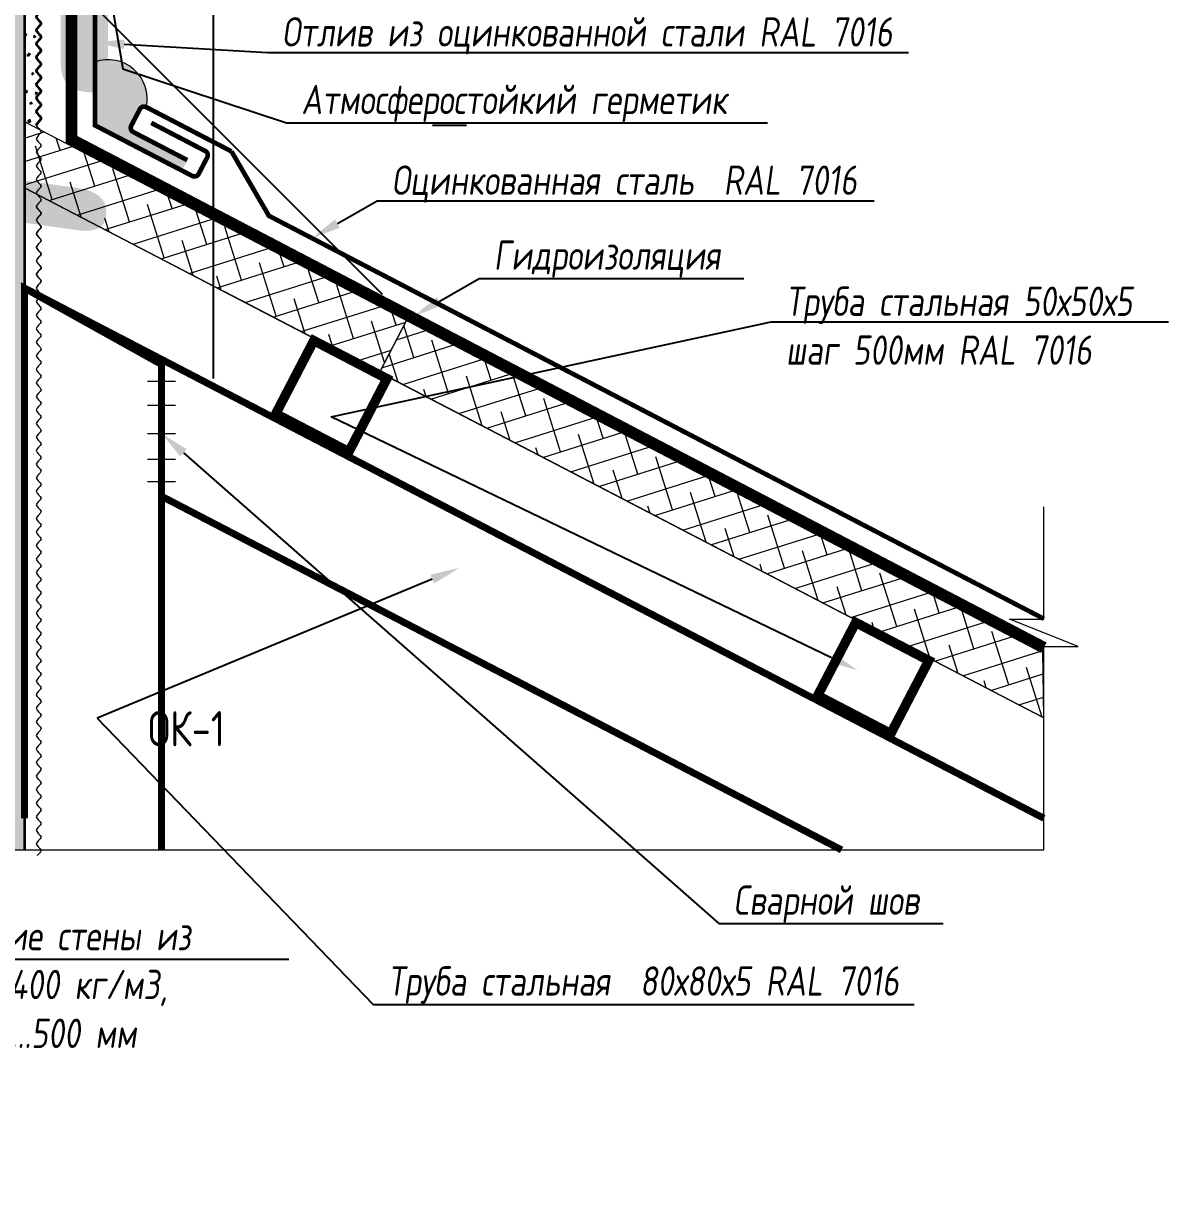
# Model space of a CAD drawing. Header units: millimetres. Extents: x 215300 to 349394, y -116838 to -1602.
# Drawn here: x 346821 to 347500, y -4457 to -3760 of the extents above; entities that cross this region are included whole.
import ezdxf
from ezdxf import colors
from ezdxf.entities.mleader import LeaderData, LeaderLine
from ezdxf.math import Vec2, Vec3

# ---------------------------------------------------------------- set-up
doc = ezdxf.new("R2010")
doc.units = ezdxf.units.MM
doc.linetypes.add('ACAD_ISO02W100', pattern=[15, 12, -3])
doc.linetypes.add('ACAD_ISO03W100', pattern=[30, 12, -18])
doc.layers.get('Defpoints').update_dxf_attribs({"color": 3, "lineweight": 35})
for name, color, linetype, lineweight in [('+АР_Размеры', 252, 'Continuous', 9), ('_Штриховки_точка', 5, 'Continuous', 30), ('АР_Гидроизол', 162, 'Continuous', 9), ('АР_Доска', 41, 'Continuous', 9), ('АР_Марка Окна', 230, 'Continuous', 15), ('АР_Оси_Разм', 7, 'Continuous', 15), ('АР_Тонкие', 250, 'Continuous', 5), ('Рисунок', 6, 'Continuous', 35)]:
    doc.layers.add(name, color=color, linetype=linetype, lineweight=lineweight)
doc.layers.add('АР_Метал', color=140, linetype='Continuous')
doc.layers.add('АР_Фасад', color=251, linetype='Continuous')
doc.styles.add('ISOCPEUR_1', font='isocpeur.ttf', dxfattribs={"width": 0.9, "height": 250})
doc.styles.add('Архитект', font='isocpeur.ttf', dxfattribs={"width": 0.8, "oblique": 8})
doc.dimstyles.new('KK 100', dxfattribs={"dimscale": 100, "dimtxt": 3, "dimasz": 2, "dimexe": 1.5, "dimexo": 2, "dimtad": 1, "dimdec": 0, "dimrnd": 5, "dimtxsty": 'Архитект', "dimblk": 'OBLIQUE', "dimcen": 2.5, "dimdle": 1.5, "dimadec": 0, "dimazin": 0, "dimtfac": 1, "dimtdec": 0, "dimtmove": 0, "dimatfit": 3, "dimarcsym": 0})

# ---------------------------------------------------------------- blocks, each defined once
blk = doc.blocks.new('_Oblique')
at = {"color": 0, "linetype": 'ByBlock', "lineweight": -2}
blk.add_line((-0.5, -0.5), (0.5, 0.5), dxfattribs=at)
blk = doc.blocks.new('*D36')
at = {"layer": 'Defpoints', "color": 0, "transparency": 16777216}
for p in [(346863.6297426825, -3611.827363559632), (346933.9385793134, -3611.827363559632), (346863.6297426825, -3820.147425664109)]:
    blk.add_point(p, dxfattribs=at)
at = {"layer": 'АР_Оси_Разм', "color": 0, "lineweight": -2, "transparency": 16777216}
for p, q in [((346933.9385793134, -3970.147425664109), (346933.9385793134, -3461.827363559632)), ((347063.6297426825, -3611.827363559632), (347083.9385793134, -3611.827363559632)), ((347063.6297426825, -3820.147425664109), (347083.9385793134, -3820.147425664109))]:
    blk.add_line(p, q, dxfattribs=at)
at = {"layer": 'АР_Оси_Разм', "color": 0, "lineweight": -2, "transparency": 16777216, "xscale": 200, "yscale": 200, "zscale": 200}
for p, rotation in [((346933.9385793134, -3611.827363559632), 90), ((346933.9385793134, -3820.147425664109), 270)]:
    blk.add_blockref('_Oblique', p, dxfattribs=dict(at, rotation=rotation))
at = {"layer": 'АР_Оси_Разм', "color": 0, "transparency": 16777216, "insert": (346721.4385793133, -3715.987394611968), "char_height": 300, "attachment_point": 5, "rotation": 90, "style": 'Архитект'}
blk.add_mtext('150', dxfattribs=at)

msp = doc.modelspace()

# ---------------------------------------------------------------- hatches: boundary and pattern name
at = {"layer": '_Штриховки_точка'}
h = msp.add_hatch(dxfattribs=at)
h.set_pattern_fill('DOTS', color=0, scale=2.409561920287191, angle=44.99999999999999, style=0)
h.set_pattern_definition([(44.99999999999997, (339653.1841317767, -5585.537168665398), (-1.352405198984635, 4.057215596953903), [0, -3.825179548455913])])
edge = h.paths.add_edge_path()
edge.add_arc((343929.2905260182, -3560.743085234998), 2884.387532831692, 357.9706557240805, 362.0293442760986)
edge.add_line((346811.8690345265, -3458.603073923422), (346801.829193166, -3458.603073923422))
edge.add_arc((352438.6679084739, -3558.118873778076), 5637.717099762447, 178.9885743876315, 181.0114256123709)
edge.add_line((346801.8291931661, -3657.634673632733), (346801.8291931661, -3676.656994706394))
edge.add_line((346801.8291931661, -3676.656994706393), (346798.9837829303, -3676.656994706393))
edge.add_arc((346537.8499829698, -3710.871776848508), 263.3657396445317, 5.791551844299818, 7.464597599868625, ccw=False)
edge.add_line((346799.8713981592, -3684.295644674747), (346800.5172365887, -3684.295644674747))
edge.add_arc((346537.8499829698, -3710.871776856784), 264.0082894912534, 0.850402867039918, 5.77740819779109, ccw=False)
edge.add_line((346801.8291931661, -3706.953422572264), (346801.8291931661, -3722.626839702068))
edge.add_arc((346537.8499829698, -3718.708485409269), 264.0082894916052, 354.22259180221687, 359.14959713292905, ccw=False)
edge.add_line((346800.5172365886, -3745.284617591306), (346799.8713981591, -3745.284617591306))
edge.add_arc((346537.8499829698, -3718.708485417548), 263.3657396445658, 352.53540240013234, 354.2084481557012, ccw=False)
edge.add_line((346798.9837829304, -3752.92326755966), (346801.8291931662, -3752.92326755966))
edge.add_line((346801.8291931661, -3752.92326755966), (346801.8291931661, -3759.669361819268))
edge.add_arc((346771.6233528192, -3759.766980069539), 30.20599807071499, -0.18516597503531784, 0.18516597503730736, ccw=False)
edge.add_line((346801.8291931661, -3759.864598311531), (346801.8291931661, -4249.638027553229))
edge.add_line((346801.8291931661, -4249.638027553228), (346811.8690345265, -4249.638027553228))
edge.add_line((346811.8690345265, -4249.638027553228), (346811.8690345265, -3662.883096530019))
edge = h.paths.add_edge_path()
edge.add_arc((344156.0980810131, -3564.400727332116), 2667.909357037838, 357.7273032575538, 362.2726967424505)
edge.add_line((346821.9088758206, -3458.603073923422), (346811.8690344602, -3458.603073923422))
edge.add_arc((352069.4447458758, -3560.743085218443), 5258.567765362626, 178.8870430371143, 181.1129569630626)
edge.add_line((346811.8690345265, -3662.883096538299), (346811.8690345265, -4249.638027561507))
edge.add_line((346811.8690345265, -4249.638027553228), (346821.9088758869, -4249.638027553228))
edge.add_line((346821.9088758206, -4249.638027553228), (346821.9088758206, -3670.198380740809))
h = msp.add_hatch(dxfattribs=at)
h.set_pattern_fill('AR-CONC', color=0, scale=0.06023904800717972, angle=2.571095121417787e-44, style=0)
h.set_pattern_definition([(49.99999999999999, (339653.1841317767, -5585.537168665398), (10.97463102182243, -0.9601553389685263), [1.147553864536773, -12.6230925099045]), (355, (339653.1841317767, -5585.537168665398), (-2.122994285856884, 11.50907028267022), [0.9180430916294197, -10.09847400792362]), (100.451, (339654.098681026, -5585.617181181166), (8.851676412150805, 10.54886256446486), [0.9752701872362389, -10.72797205959863]), (46.18419999999999, (339653.1841317767, -5582.477025026552), (16.32954335804125, -2.532589810673142), [1.721330796805154, -18.9346387648567]), (96.63559999999995, (339654.5449258185, -5582.688072539345), (14.30100507711941, 14.90467993946379), [1.462905280854344, -16.09195808939779]), (351.1840000000001, (339653.1841317767, -5582.477025026552), (14.30102744675114, 14.90465355298663), [1.377064637444129, -15.14771101188541]), (20.99999999999998, (339654.7142036169, -5583.242060938333), (9.133136025006438, -6.160377479410378), [1.147553864536773, -12.62309250990451]), (326.0000000000001, (339654.7142036169, -5583.242060938333), (3.722895352574994, 11.09530773358717), [0.9180430916294181, -10.0984740079236]), (71.4514, (339655.4752938612, -5583.755424132913), (12.85600623302535, 4.934954958842935), [0.9752701872362391, -10.72797205959863]), (37.49999999999997, (339653.1841317767, -5585.537168665398), (0.1860545194875318, 5.093515045928814), [0, -9.976068262373012, 0, -10.25148118986184, 0, -10.13672580340817]), (7.499999999999996, (339653.1841317767, -5585.537168665398), (4.025152857781855, 6.034782455855557), [0, -5.844874350040626, 0, -9.746557489465655, 0, -3.863431343940468]), (327.5, (339649.7720716454, -5585.537168665398), (8.167848371579234, -0.3450940843954985), [0, -3.825179548455912, 0, -11.93456019118245, 0, -15.83624333060748]), (317.5, (339648.2419998052, -5585.537168665398), (8.923160868776575, 1.531667614011071), [0, -4.972733412992684, 0, -7.925772024400644, 0, -11.24602787246038])])
edge = h.paths.add_edge_path()
edge.add_spline(control_points=[(346829.2968967902, -3804.918169540393), (346829.0590257006, -3804.603318302007), (346828.2423258783, -3802.94982155773), (346834.5258245978, -3799.95767929101), (346826.0923579372, -3795.941742756785), (346834.5258245978, -3791.925806222563), (346826.0923579372, -3787.909869696618), (346834.5258245978, -3783.893933162394), (346826.0923579372, -3779.87799662817), (346834.5258245978, -3775.862060093948), (346826.0923579372, -3771.846123559723), (346834.5258245978, -3767.830187025501), (346826.0923579372, -3763.814250491278), (346834.5258245978, -3759.798313957054), (346826.0923579372, -3755.78237742283), (346834.5258245978, -3751.766440888607), (346826.0923579372, -3747.750504354384), (346834.5258245978, -3743.73456782016), (346826.0923579372, -3739.718631285938), (346834.5258245978, -3735.702694751713), (346826.0923579372, -3731.686758217492), (346834.5258245978, -3727.670821683269), (346826.0923579372, -3723.654885149045), (346834.5258245978, -3719.638948614821), (346826.0923579372, -3715.623012080599), (346834.5258245978, -3711.607075546375), (346826.0923579372, -3707.59113902043), (346834.5258245978, -3703.575202486206), (346826.0923579372, -3699.559265951983), (346834.5258245978, -3695.543329417758), (346826.0923579372, -3691.527392883536), (346834.5258245978, -3687.511456349313), (346826.4672258801, -3683.674028360891), (346831.0149218246, -3681.175245886636), (346831.5780350058, -3680.015108926548)], knot_values=[67.29883046128072, 67.29883046128072, 67.29883046128072, 67.29883046128072, 67.58593030290993, 68.80658586448332, 70.02724142605672, 71.24789698763011, 72.46855254920351, 73.6892081107769, 74.9098636723503, 76.13051923392369, 77.35117479549709, 78.57183035707048, 79.79248591864388, 81.01314148021727, 82.23379704179067, 83.45445260336406, 84.67510816493746, 85.89576372651085, 87.11641928808424, 88.33707484965764, 89.55773041123103, 90.77838597280443, 91.99904153437782, 93.21969709595122, 94.44035265752461, 95.66100821909801, 96.8816637806714, 98.1023193422448, 99.32297490381819, 100.5436304653916, 101.764286026965, 102.9849415885384, 104.2055971501118, 105.2634781369412, 105.2634781369412, 105.2634781369412, 105.2634781369412], degree=3, periodic=0)
edge.add_arc((346769.7319708385, -3731.26120972839), 80.31873067623967, 39.64539389236523, 49.48680669696833)
edge.add_line((346821.9088758206, -3670.198380749087), (346821.9088758206, -3804.918169540393))
edge.add_line((346821.9088758206, -3804.918169540393), (346829.2968967903, -3804.918169540393))
h = msp.add_hatch(dxfattribs=at)
h.set_pattern_fill('AR-CONC', color=0, scale=0.06023904800717972, angle=2.571095121417787e-44, style=0)
h.set_pattern_definition([(49.99999999999999, (339653.1841317767, -5585.537168665398), (10.97463102182243, -0.9601553389685255), [1.147553864536773, -12.6230925099045]), (355, (339653.1841317767, -5585.537168665398), (-2.122994285856885, 11.50907028267022), [0.9180430916294197, -10.09847400792362]), (100.451, (339654.098681026, -5585.617181181166), (8.851676412150807, 10.54886256446486), [0.9752701872362391, -10.72797205959863]), (46.18419999999999, (339653.1841317767, -5582.477025026552), (16.32954335804125, -2.532589810673142), [1.721330796805154, -18.9346387648567]), (96.63559999999995, (339654.5449258185, -5582.688072539345), (14.30100507711941, 14.90467993946379), [1.462905280854344, -16.09195808939779]), (351.1840000000001, (339653.1841317767, -5582.477025026552), (14.30102744675114, 14.90465355298663), [1.377064637444129, -15.14771101188541]), (20.99999999999998, (339654.7142036169, -5583.242060938333), (9.133136025006438, -6.160377479410378), [1.147553864536774, -12.62309250990451]), (326.0000000000001, (339654.7142036169, -5583.242060938333), (3.722895352574994, 11.09530773358717), [0.9180430916294181, -10.0984740079236]), (71.4514, (339655.4752938612, -5583.755424132913), (12.85600623302536, 4.934954958842935), [0.9752701872362391, -10.72797205959863]), (37.49999999999997, (339653.1841317767, -5585.537168665398), (0.1860545194875314, 5.093515045928814), [0, -9.976068262373012, 0, -10.25148118986184, 0, -10.13672580340817]), (7.499999999999996, (339653.1841317767, -5585.537168665398), (4.025152857781855, 6.034782455855557), [0, -5.844874350040626, 0, -9.746557489465655, 0, -3.863431343940468]), (327.5, (339649.7720716454, -5585.537168665398), (8.167848371579236, -0.3450940843954985), [0, -3.825179548455912, 0, -11.93456019118245, 0, -15.83624333060748]), (317.5, (339648.2419998052, -5585.537168665398), (8.923160868776575, 1.531667614011072), [0, -4.972733412992684, 0, -7.925772024400644, 0, -11.24602787246038])])
edge = h.paths.add_edge_path()
edge.add_line((346821.9088758206, -3820.147425664105), (346828.9097323316, -3820.147425664105))
edge.add_spline(control_points=[(346828.9097323316, -3820.147425664105), (346828.9056250384, -3820.110737766204), (346828.8264688876, -3818.735404354136), (346834.5258245978, -3816.021425427902), (346826.0923579372, -3812.005488893678), (346833.8646370296, -3808.304403597843), (346830.0703764618, -3805.941963816173), (346829.2968967902, -3804.918169540393)], knot_values=[105.2634781369412, 105.2634781369412, 105.2634781369412, 105.2634781369412, 105.2969323182913, 106.5175878798647, 107.7382434414381, 108.9588990030115, 109.8924547229557, 109.8924547229557, 109.8924547229557, 109.8924547229557], degree=3, periodic=0)
edge.add_line((346829.2968967902, -3804.918169540393), (346821.9088758206, -3804.918169540393))
edge.add_line((346821.9088758206, -3804.918169540393), (346821.9088758206, -3820.147425664104))
at = {"layer": 'АР_Гидроизол', "linetype": 'ACAD_ISO03W100'}
h = msp.add_hatch(color=253, dxfattribs=at)
h.dxf.hatch_style = 1
edge = h.paths.add_edge_path()
edge.add_arc((346871.5965082814, -3804.324211538044), 23.02112998994713, 347.358425534962, 470.24671003064657, ccw=False)
edge.add_arc((346892.7778781059, -3811.826629083659), 2.777600828176737, 422.5201469906572, 512.5201469818544)
edge.add_line((346890.3136652907, -3810.544942171028), (346885.1869176402, -3820.401793606147))
edge.add_arc((346887.6511304554, -3821.683480518777), 2.777600828034952, 512.5201469811476, 602.5201469811477)
edge.add_line((346886.3694435594, -3824.147693375488), (346918.4042106883, -3840.809623281067))
edge.add_line((346918.4042106884, -3840.809623281066), (346915.1999934152, -3846.970155426981))
edge.add_line((346915.1999934151, -3846.970155426982), (346863.6297426824, -3820.147425664105))
edge.add_line((346863.6297426824, -3820.147425664105), (346863.6297426824, -3782.725529341207))
at = {"layer": 'АР_Доска', "lineweight": 5}
h = msp.add_hatch(dxfattribs=at)
h.set_pattern_fill('ANSI38', color=8, scale=4.166401242089531, angle=-27.47985301884645)
h.set_pattern_definition([(17.52014698115353, (343081.5264888821, -15121.08620994783), (-3.982269687215937, 12.61467726483751), []), (107.5201469811535, (343081.5264888821, -15121.08620994783), (-20.57921663926939, 21.2470848424591), [33.0708098590855, -19.84248591545127])])
h.paths.add_polyline_path([(347048.3258510957, -3935.77937645441), (346821.9088758206, -3818.015331123302), (346821.9088758206, -3857.1508827367), (347032.304764663, -3966.582037183983)])
h = msp.add_hatch(dxfattribs=at)
h.set_pattern_fill('ANSI38', color=8, scale=4.166401242089531, angle=-27.47985301884645)
h.set_pattern_definition([(17.52014698115353, (342835.1052031117, -15249.25490151711), (-3.982269687215937, 12.61467726483751), []), (107.5201469811535, (342835.1052031117, -15249.25490151711), (-20.57921663926939, 21.2470848424591), [33.0708098590855, -19.84248591545127])])
h.paths.add_polyline_path([(347425.4064918357, -4131.906639412265), (347048.3258510957, -3935.77937645441), (347032.304764663, -3966.582037183983), (347426.0308156487, -4171.366914454467)])

# ---------------------------------------------------------------- linework, layer by layer
at = {"layer": '+АР_Размеры', "ltscale": 100, "elevation": -2.739175922796548e-08}
for points in [[(347426.0308156487, -4249.638027553232), (347426.0308156487, -4128.996273143286), (347446.3361632716, -4128.996273143286), (347405.7254680256, -4112.807552264965), (347426.0308156487, -4112.807552264965), (347426.0308156487, -4046.251645891351)], [(346501.9801706778, -4249.638027553232), (346669.7702460907, -4249.638027553232), (346669.7702460907, -4269.943375159635), (346685.9589669938, -4229.332679955108), (346685.9589669938, -4249.638027553232), (347426.0308156487, -4249.638027553232)]]:
    msp.add_lwpolyline(points, dxfattribs=at)
at = {"layer": 'АР_Гидроизол', "linetype": 'ACAD_ISO02W100', "ltscale": 40, "const_width": 6.944002070149219, "elevation": -2.739175922796548e-08}
msp.add_lwpolyline([(346849.741738542, -3604.60393189587), (346849.741738542, -3828.57821464074), (347426.0308156487, -4129.745379156932)], dxfattribs=at)
at = {"layer": 'АР_Гидроизол'}
msp.add_arc((346871.5965082814, -3804.324211538046, -2.737690562379538e-08), 23.02112999038665, 347.3584492905491, 110.2467355854944, dxfattribs=at)
at = {"layer": 'АР_Доска', "color": 18, "true_color": 0x000000}
for p, q in [((347395.8002347913, -4116.507831667534, -2.737690562379538e-08), (346821.9088758206, -3818.015331123303, -2.737690562379538e-08)), ((347426.0308156487, -4171.366919425922, -2.737690562379538e-08), (346821.9088758206, -3857.150887637216, -2.737690562379538e-08))]:
    msp.add_line(p, q, dxfattribs=at)
at = {"layer": 'АР_Доска'}
for p, q in [((347426.0308156487, -4171.366919425922, -2.737690562379538e-08), (346940.1868556536, -3918.669655668994, -2.737690562379538e-08)), ((346894.7382171213, -3971.818825337069, -2.737690562379538e-08), (346911.4719106712, -3971.818825337069, -2.737690562379538e-08)), ((346894.7382171213, -3986.084221422275, -2.737690562379538e-08), (346911.4719106712, -3986.084221422275, -2.737690562379538e-08)), ((346894.7382171213, -4002.809172522828, -2.737690562379538e-08), (346911.4719106712, -4002.809172522828, -2.737690562379538e-08)), ((346894.7382171213, -4018.058379106221, -2.737690562379538e-08), (346911.4719106712, -4018.058379106221, -2.737690562379538e-08)), ((346894.7382171213, -4031.33996469324, -2.737690562379538e-08), (346911.4719106712, -4031.33996469324, -2.737690562379538e-08))]:
    msp.add_line(p, q, dxfattribs=at)
at = {"layer": 'АР_Доска', "elevation": -2.739175922796548e-08}
msp.add_lwpolyline([(346821.9088758206, -3857.150882736703), (347032.304764663, -3966.582037183985), (347048.3258510957, -3935.779376454414), (346821.9088758206, -3818.015331123303)], close=True, dxfattribs=at)
at = {"layer": 'АР_Доска', "color": 18, "true_color": 0x000000, "const_width": 4.166401242089531, "elevation": -2.739175922796548e-08}
for points in [[(346903.1050638962, -4249.638027553232), (346903.1050638962, -3961.884374207804), (346821.9088758206, -3916.638460843863), (346821.9088758206, -4230.854501953479)], [(346821.9088758206, -3916.638470173052), (347426.0308156487, -4230.854501953479)], [(347306.1534841895, -4249.638027553232), (346903.1050638962, -4040.004397496983)]]:
    msp.add_lwpolyline(points, dxfattribs=at)
at = {"layer": 'АР_Доска', "color": 18, "true_color": 0x000000, "elevation": -2.739175922796548e-08}
msp.add_lwpolyline([(347032.304764663, -3966.582037183985), (347426.0308156487, -4171.366914454471), (347425.4064918357, -4131.906639412268), (347048.3258510957, -3935.779376454414)], close=True, dxfattribs=at)
at = {"layer": 'АР_Доска', "color": 18, "lineweight": 5, "true_color": 0x000000, "const_width": 3.084736296423061, "elevation": -2.739175922796548e-08}
for points in [[(346969.1075837783, -3991.662574175429), (347014.7191703888, -4015.386082303318), (347038.4426785472, -3969.774495686916), (346992.831091937, -3946.050987559006)], [(346972.5743385192, -3990.568170254057), (347013.624766498, -4011.919327568567), (347034.9759238063, -3970.868899614401), (346993.9254958277, -3949.517742293776)]]:
    msp.add_lwpolyline(points, close=True, dxfattribs=at)
at = {"layer": 'АР_Доска', "color": 18, "true_color": 0x000000, "const_width": 3.084736296423061, "elevation": -2.739175922796548e-08}
for points in [[(347290.2525953294, -4158.696585331942), (347335.8641819397, -4182.420093459831), (347359.5876900983, -4136.80850684343), (347313.976103488, -4113.084998715519)], [(347293.7193500703, -4157.602181410571), (347334.769778049, -4178.953338725081), (347356.1209353575, -4137.902910770916), (347315.0705073788, -4116.551753450291)]]:
    msp.add_lwpolyline(points, close=True, dxfattribs=at)
at = {"layer": 'АР_Метал', "color": 154, "ltscale": 100, "elevation": -2.739175922796548e-08}
for points, const_width in [([(346863.6297426824, -3611.827363559631), (346863.6297426824, -3820.147425664107), (346921.3605255858, -3850.174372716837)], 2.777600828059688), ([(347426.0308156487, -4112.663591293925), (346966.767490125, -3873.791452766262), (346944.5759286433, -3835.636998002089)], 2.777600828059687)]:
    msp.add_lwpolyline(points, dxfattribs=dict(at, const_width=const_width))
at = {"layer": 'АР_Метал', "color": 154, "ltscale": 100, "const_width": 2.777600828059688, "elevation": -2.739175922796548e-08}
for points in [[(346944.5759286433, -3835.636998002089), (346894.0595650682, -3809.362416226952, 0.414213562373095), (346890.3136652907, -3810.544942171032), (346885.1869176403, -3820.40179360615, 0.414213562373095), (346886.3694435594, -3824.147693375491), (346918.4042106884, -3840.809623281069)], [(346863.6297426824, -3820.147425664107), (346921.3605255858, -3850.174372716837, 0.414213562373095), (346925.1064253636, -3848.991846772757), (346930.233173014, -3839.134995337637, 0.414213562373095), (346929.0506470285, -3835.389095568297), (346897.0158798996, -3818.727165662718)]]:
    msp.add_lwpolyline(points, format="xyb", dxfattribs=at)
at = {"layer": 'АР_Фасад', "elevation": -2.739175922796548e-08}
msp.add_lwpolyline([(346828.9097323316, -3860.792174624286), (346828.9097323316, -3860.792174624286)], close=True, dxfattribs=at)
at = {"layer": 'Рисунок'}
msp.add_line((346821.9088758206, -3453.547495860541, -2.737716818342837e-08), (346821.9088758206, -4249.638027553232, -2.737690562379538e-08), dxfattribs=at)
msp.add_open_spline([(346830.2490102687, -3464.587195332655, -2.737717269849269e-08), (346829.533319778, -3465.286466683855, -2.737717231104229e-08), (346827.5559245687, -3467.191157086962, -2.737717124054796e-08), (346834.4757796202, -3470.67404066568, -2.737717498672148e-08), (346826.1057673996, -3474.660615115381, -2.737717045548235e-08), (346834.5222315277, -3478.684419193302, -2.737717501186897e-08), (346826.0933206897, -3482.698247628981, -2.73771704487441e-08), (346834.5255666586, -3486.71474903024, -2.737717501367447e-08), (346826.092427008, -3490.730534203142, -2.737717044826031e-08), (346834.5258061216, -3494.746511299054, -2.737717501380412e-08), (346826.0923628377, -3498.7624369644, -2.737717044822558e-08), (346834.5258232734, -3502.778376404164, -2.737717501381342e-08), (346826.0923582683, -3506.794312160266, -2.737717044822308e-08), (346834.5258245317, -3510.810248901437, -2.737717501381409e-08), (346826.0923579372, -3514.826185377715, -2.737717044822291e-08), (346834.5258245978, -3518.842121928494, -2.737717501381414e-08), (346826.0923579372, -3522.858058462717, -2.737717044822288e-08), (346834.5258245978, -3526.87399499694, -2.737717501381414e-08), (346826.0923579372, -3530.889931531164, -2.737717044822288e-08), (346834.5258245978, -3534.905868065387, -2.737717501381414e-08), (346826.0923579372, -3538.92180459961, -2.737717044822288e-08), (346834.5258245978, -3542.937741133834, -2.737717501381414e-08), (346826.0923579372, -3546.953677668057, -2.737717044822288e-08), (346834.5258245978, -3550.969614194003, -2.737717501381414e-08), (346826.0923579372, -3554.985550728225, -2.737717044822288e-08), (346834.5258245978, -3559.001487262448, -2.737717501381414e-08), (346826.0923579372, -3563.017423796671, -2.737717044822288e-08), (346834.5258245978, -3567.033360330895, -2.737717501381414e-08), (346826.0923579372, -3571.049296865119, -2.737717044822288e-08), (346834.5258245978, -3575.065233399343, -2.737717501381414e-08), (346826.0923579372, -3579.081169933565, -2.737717044822288e-08), (346834.5258245978, -3583.097106467788, -2.737717501381414e-08), (346826.0923579372, -3587.113043002013, -2.737717044822288e-08), (346834.5258245978, -3591.128979536235, -2.737717501381414e-08), (346826.0923579372, -3595.144916070458, -2.737717044822288e-08), (346834.5258245978, -3599.160852604681, -2.737717501381414e-08), (346826.0923579372, -3603.176789138905, -2.737717044822288e-08), (346834.5258245978, -3607.192725673128, -2.737717501381414e-08), (346826.0923579372, -3611.208662207352, -2.737717044822288e-08), (346834.5258245978, -3615.224598741575, -2.737717501381414e-08), (346826.0923579372, -3619.240535275798, -2.737717044822288e-08), (346834.5258245978, -3623.256471810022, -2.737717501381414e-08), (346826.0923579372, -3627.272408344244, -2.737717044822288e-08), (346834.5258245978, -3631.28834487019, -2.737717501381414e-08), (346826.0923579372, -3635.304281404413, -2.737717044822288e-08), (346834.5258245978, -3639.320217938637, -2.737717501381414e-08), (346826.0923579372, -3643.33615447286, -2.737717044822288e-08), (346834.5258245978, -3647.352091007083, -2.737717501381414e-08), (346826.0923579372, -3651.368027541306, -2.737717044822288e-08), (346834.5258245978, -3655.38396407553, -2.737717501381414e-08), (346826.0923579372, -3659.399900609753, -2.737717044822288e-08), (346834.5258245978, -3663.415837143976, -2.737717501381414e-08), (346826.0923579372, -3667.431773678199, -2.737717044822288e-08), (346834.5258245978, -3671.447710212422, -2.737717501381414e-08), (346826.0923579372, -3675.463646746646, -2.737717044822288e-08), (346834.5258245978, -3679.479583280869, -2.737717501381414e-08), (346826.0923579372, -3683.495519815092, -2.737717044822288e-08), (346834.5258245978, -3687.511456349316, -2.737717501381414e-08), (346826.0923579372, -3691.527392883539, -2.737717044822288e-08), (346834.5258245978, -3695.543329417762, -2.737717501381414e-08), (346826.0923579372, -3699.559265951986, -2.737717044822288e-08), (346834.5258245978, -3703.575202486208, -2.737717501381414e-08), (346826.0923579372, -3707.591139020432, -2.737717044822288e-08), (346834.5258245978, -3711.607075546377, -2.737717501381414e-08), (346826.0923579372, -3715.623012080601, -2.737717044822288e-08), (346834.5258245978, -3719.638948614824, -2.737717501381414e-08), (346826.0923579372, -3723.654885149047, -2.737717044822288e-08), (346834.5258245978, -3727.670821683271, -2.737717501381414e-08), (346826.0923579372, -3731.686758217494, -2.737717044822288e-08), (346834.5258245978, -3735.702694751717, -2.737717501381414e-08), (346826.0923579372, -3739.718631285941, -2.737717044822288e-08), (346834.5258245978, -3743.734567820164, -2.737717501381414e-08), (346826.0923579372, -3747.750504354387, -2.737717044822288e-08), (346834.5258245978, -3751.766440888609, -2.737717501381414e-08), (346826.0923579372, -3755.782377422834, -2.737717044822288e-08), (346834.5258245978, -3759.798313957057, -2.737717501381414e-08), (346826.0923579372, -3763.81425049128, -2.737717044822288e-08), (346834.5258245978, -3767.830187025504, -2.737717501381414e-08), (346826.0923579372, -3771.846123559726, -2.737717044822288e-08), (346834.5258245978, -3775.86206009395, -2.737717501381414e-08), (346826.0923579372, -3779.877996628174, -2.737717044822288e-08), (346834.5258245978, -3783.893933162396, -2.737717501381414e-08), (346826.0923579372, -3787.909869696619, -2.737717044822288e-08), (346834.5258245978, -3791.925806222565, -2.737717501381414e-08), (346826.0923579372, -3795.941742756788, -2.737717044822288e-08), (346834.5258245978, -3799.957679291012, -2.737717501381414e-08), (346826.0923579372, -3803.973615825234, -2.737717044822288e-08), (346834.5258245978, -3807.989552359458, -2.737717501381414e-08), (346826.0923579372, -3812.005488893681, -2.737717044822288e-08), (346834.5258245978, -3816.021425427905, -2.737717501381414e-08), (346828.8264688876, -3818.73540435414, -2.737717192837733e-08), (346828.9056250384, -3820.110737766207, -2.737717197122976e-08), (346828.9097323316, -3820.147425664107, -2.737717197345333e-08)], degree=3, knots=[1.791081801111452, 1.791081801111452, 1.791081801111452, 1.791081801111452, 2.441311123146793, 3.661966684720189, 4.882622246293586, 6.103277807866982, 7.323933369440379, 8.544588931013775, 9.765244492587172, 10.98590005416057, 12.20655561573396, 13.42721117730736, 14.64786673888076, 15.86852230045415, 17.08917786202755, 18.30983342360095, 19.53048898517434, 20.75114454674774, 21.97180010832113, 23.19245566989453, 24.41311123146792, 25.63376679304132, 26.85442235461471, 28.07507791618811, 29.2957334777615, 30.5163890393349, 31.73704460090829, 32.95770016248169, 34.17835572405508, 35.39901128562848, 36.61966684720187, 37.84032240877526, 39.06097797034866, 40.28163353192205, 41.50228909349545, 42.72294465506884, 43.94360021664224, 45.16425577821563, 46.38491133978903, 47.60556690136242, 48.82622246293582, 50.04687802450921, 51.26753358608261, 52.488189147656, 53.7088447092294, 54.92950027080279, 56.15015583237619, 57.37081139394958, 58.59146695552298, 59.81212251709637, 61.03277807866976, 62.25343364024316, 63.47408920181655, 64.69474476338995, 65.91540032496334, 67.13605588653674, 68.35671144811013, 69.57736700968353, 70.79802257125692, 72.01867813283032, 73.23933369440371, 74.4599892559771, 75.6806448175505, 76.9013003791239, 78.12195594069729, 79.34261150227069, 80.56326706384408, 81.78392262541747, 83.00457818699087, 84.22523374856426, 85.44588931013766, 86.66654487171105, 87.88720043328445, 89.10785599485784, 90.32851155643124, 91.54916711800463, 92.76982267957803, 93.99047824115142, 95.21113380272482, 96.43178936429821, 97.6524449258716, 98.873100487445, 100.0937560490184, 101.3144116105918, 102.5350671721652, 103.7557227337386, 104.976378295312, 106.1970338568854, 107.4176894184588, 108.6383449800322, 109.8590005416056, 109.8924547229557, 109.8924547229557, 109.8924547229557, 109.8924547229557], dxfattribs=at)
at = {"layer": 'Рисунок', "lineweight": 9}
for points, knots in [([(346830.2490102687, -3818.027262972983, -2.735850656322946e-08), (346829.533319778, -3818.726534324182, -2.735850617577905e-08), (346827.5559245687, -3820.631224735569, -2.735850510528471e-08), (346834.4757796202, -3824.114108306007, -2.735850885145824e-08), (346826.1057673996, -3828.100682763987, -2.73585043202191e-08), (346834.5222315277, -3832.124486841908, -2.735850887660573e-08), (346826.0933206897, -3836.138315269308, -2.735850431348085e-08), (346834.5255666586, -3840.154816670566, -2.735850887841124e-08), (346826.092427008, -3844.170601851748, -2.735850431299707e-08), (346834.5258061216, -3848.186578939383, -2.735850887854087e-08), (346826.0923628377, -3852.202504604729, -2.735850431296232e-08), (346834.5258232734, -3856.21844405277, -2.735850887855018e-08), (346826.0923582683, -3860.234379808871, -2.735850431295984e-08), (346834.5258245317, -3864.250316550043, -2.735850887855084e-08), (346826.0923579372, -3868.266253026321, -2.735850431295966e-08), (346834.5258245978, -3872.282189577099, -2.735850887855089e-08), (346826.0923579372, -3876.298126103046, -2.735850431295965e-08), (346834.5258245978, -3880.314062637267, -2.735850887855089e-08), (346826.0923579372, -3884.329999171492, -2.735850431295965e-08), (346834.5258245978, -3888.345935705715, -2.735850887855089e-08), (346826.0923579372, -3892.361872239938, -2.735850431295965e-08), (346834.5258245978, -3896.377808774162, -2.735850887855089e-08), (346826.0923579372, -3900.393745308385, -2.735850431295965e-08), (346834.5258245978, -3904.409681842608, -2.735850887855089e-08), (346826.0923579372, -3908.425618376832, -2.735850431295965e-08), (346833.7059967244, -3912.051160657592, -2.735850843472401e-08), (346830.3040798628, -3914.338057424187, -2.735850659304225e-08), (346829.4813288987, -3915.286308676615, -2.735850614763295e-08)], [1.791081801111452, 1.791081801111452, 1.791081801111452, 1.791081801111452, 2.441311123146793, 3.661966684720189, 4.882622246293586, 6.103277807866982, 7.323933369440379, 8.544588931013775, 9.765244492587172, 10.98590005416057, 12.20655561573396, 13.42721117730736, 14.64786673888076, 15.86852230045415, 17.08917786202755, 18.30983342360095, 19.53048898517434, 20.75114454674774, 21.97180010832113, 23.19245566989453, 24.41311123146792, 25.63376679304132, 26.85442235461471, 28.07507791618811, 29.2957334777615, 30.5163890393349, 31.38106020060696, 31.38106020060696, 31.38106020060696, 31.38106020060696]), ([(346830.2490102687, -3866.370712553651, -2.735850656322946e-08), (346829.533319778, -3867.069983896572, -2.735850617577905e-08), (346827.5559245687, -3868.974674307958, -2.735850510528471e-08), (346834.4757796202, -3872.457557886674, -2.735850885145824e-08), (346826.1057673996, -3876.444132336378, -2.73585043202191e-08), (346834.5222315277, -3880.467936414297, -2.735850887660573e-08), (346826.0933206897, -3884.481764849976, -2.735850431348085e-08), (346834.5255666586, -3888.498266242956, -2.735850887841124e-08), (346826.092427008, -3892.514051424138, -2.735850431299707e-08), (346834.5258061216, -3896.530028511771, -2.735850887854087e-08), (346826.0923628377, -3900.545954185396, -2.735850431296232e-08), (346834.5258232734, -3904.561893625161, -2.735850887855018e-08), (346826.0923582683, -3908.577829381262, -2.735850431295984e-08), (346834.5258245317, -3912.593766122432, -2.735850887855084e-08), (346826.0923579372, -3916.609702598711, -2.735850431295966e-08), (346834.5258245978, -3920.62563914949, -2.735850887855089e-08), (346826.0923579372, -3924.641575683713, -2.735850431295965e-08), (346834.5258245978, -3928.657512217935, -2.735850887855089e-08), (346826.0923579372, -3932.673448752159, -2.735850431295965e-08), (346834.5258245978, -3936.689385286382, -2.735850887855089e-08), (346826.0923579372, -3940.705321820605, -2.735850431295965e-08), (346834.5258245978, -3944.721258346552, -2.735850887855089e-08), (346826.0923579372, -3948.737194880774, -2.735850431295965e-08), (346834.5258245978, -3952.753131414998, -2.735850887855089e-08), (346826.0923579372, -3956.769067949221, -2.735850431295965e-08), (346834.5258245978, -3960.785004483444, -2.735850887855089e-08), (346826.0923579372, -3964.800941017667, -2.735850431295965e-08), (346834.5258245978, -3968.816877551891, -2.735850887855089e-08), (346826.0923579372, -3972.832814086114, -2.735850431295965e-08), (346834.5258245978, -3976.848750620337, -2.735850887855089e-08), (346826.0923579372, -3980.864687154561, -2.735850431295965e-08), (346834.5258245978, -3984.880623688784, -2.735850887855089e-08), (346826.0923579372, -3988.896560223007, -2.735850431295965e-08), (346834.5258245978, -3992.91249675723, -2.735850887855089e-08), (346826.0923579372, -3996.928433291454, -2.735850431295965e-08), (346834.5258245978, -4000.944369825677, -2.735850887855089e-08), (346826.0923579372, -4004.960306359901, -2.735850431295965e-08), (346834.5258245978, -4008.976242894124, -2.735850887855089e-08), (346826.0923579372, -4012.992179428346, -2.735850431295965e-08), (346834.5258245978, -4017.00811596257, -2.735850887855089e-08), (346826.0923579372, -4021.024052496794, -2.735850431295965e-08), (346834.5258245978, -4025.039989022738, -2.735850887855089e-08), (346826.0923579372, -4029.055925556962, -2.735850431295965e-08), (346834.5258245978, -4033.071862091184, -2.735850887855089e-08), (346826.0923579372, -4037.087798625409, -2.735850431295965e-08), (346834.5258245978, -4041.103735159632, -2.735850887855089e-08), (346826.0923579372, -4045.119671693856, -2.735850431295965e-08), (346834.5258245978, -4049.135608228077, -2.735850887855089e-08), (346826.0923579372, -4053.151544762301, -2.735850431295965e-08), (346834.5258245978, -4057.167481296525, -2.735850887855089e-08), (346826.0923579372, -4061.183417830747, -2.735850431295965e-08), (346834.5258245978, -4065.199354364972, -2.735850887855089e-08), (346826.0923579372, -4069.215290899195, -2.735850431295965e-08), (346834.5258245978, -4073.231227433418, -2.735850887855089e-08), (346826.0923579372, -4077.247163967641, -2.735850431295965e-08), (346834.5258245978, -4081.263100501865, -2.735850887855089e-08), (346826.0923579372, -4085.279037036087, -2.735850431295965e-08), (346834.5258245978, -4089.294973570311, -2.735850887855089e-08), (346826.0923579372, -4093.310910104535, -2.735850431295965e-08), (346834.5258245978, -4097.326846638758, -2.735850887855089e-08), (346826.0923579372, -4101.342783172981, -2.735850431295965e-08), (346834.5258245978, -4105.358719698927, -2.735850887855089e-08), (346826.0923579372, -4109.374656233151, -2.735850431295965e-08), (346834.5258245978, -4113.390592767373, -2.735850887855089e-08), (346826.0923579372, -4117.406529301596, -2.735850431295965e-08), (346834.5258245978, -4121.422465835819, -2.735850887855089e-08), (346826.0923579372, -4125.438402370042, -2.735850431295965e-08), (346834.5258245978, -4129.454338904265, -2.735850887855089e-08), (346826.0923579372, -4133.470275438491, -2.735850431295965e-08), (346834.5258245978, -4137.486211972713, -2.735850887855089e-08), (346826.0923579372, -4141.502148506936, -2.735850431295965e-08), (346834.5258245978, -4145.518085041159, -2.735850887855089e-08), (346826.0923579372, -4149.534021575382, -2.735850431295965e-08), (346834.5258245978, -4153.549958109605, -2.735850887855089e-08), (346827.984275531, -4156.664981480694, -2.735850533717933e-08), (346829.2041010515, -4158.441359337616, -2.735850599755124e-08), (346829.6086939901, -4158.879091688649, -2.735850621658407e-08)], [1.791081801111452, 1.791081801111452, 1.791081801111452, 1.791081801111452, 2.441311123146793, 3.661966684720189, 4.882622246293586, 6.103277807866982, 7.323933369440379, 8.544588931013775, 9.765244492587172, 10.98590005416057, 12.20655561573396, 13.42721117730736, 14.64786673888076, 15.86852230045415, 17.08917786202755, 18.30983342360095, 19.53048898517434, 20.75114454674774, 21.97180010832113, 23.19245566989453, 24.41311123146792, 25.63376679304132, 26.85442235461471, 28.07507791618811, 29.2957334777615, 30.5163890393349, 31.73704460090829, 32.95770016248169, 34.17835572405508, 35.39901128562848, 36.61966684720187, 37.84032240877526, 39.06097797034866, 40.28163353192205, 41.50228909349545, 42.72294465506884, 43.94360021664224, 45.16425577821563, 46.38491133978903, 47.60556690136242, 48.82622246293582, 50.04687802450921, 51.26753358608261, 52.488189147656, 53.7088447092294, 54.92950027080279, 56.15015583237619, 57.37081139394958, 58.59146695552298, 59.81212251709637, 61.03277807866976, 62.25343364024316, 63.47408920181655, 64.69474476338995, 65.91540032496334, 67.13605588653674, 68.35671144811013, 69.57736700968353, 70.79802257125692, 72.01867813283032, 73.23933369440371, 74.4599892559771, 75.6806448175505, 76.9013003791239, 78.12195594069729, 79.34261150227069, 80.56326706384408, 81.78392262541747, 83.00457818699087, 84.22523374856426, 85.44588931013766, 86.66654487171105, 87.88720043328445, 89.10785599485784, 90.32851155643124, 90.72766160763734, 90.72766160763734, 90.72766160763734, 90.72766160763734]), ([(346830.2490102687, -4155.614690257316, -2.735850656322946e-08), (346829.533319778, -4156.313961608515, -2.735850617577905e-08), (346827.5559245687, -4158.218652019903, -2.735850510528471e-08), (346834.4757796202, -4161.701535590341, -2.735850885145824e-08), (346826.1057673996, -4165.68811004832, -2.73585043202191e-08), (346834.5222315277, -4169.711914126241, -2.735850887660573e-08), (346826.0933206897, -4173.725742553643, -2.735850431348085e-08), (346834.5255666586, -4177.742243954902, -2.735850887841124e-08), (346826.092427008, -4181.758029136083, -2.735850431299707e-08), (346834.5258061216, -4185.774006223716, -2.735850887854087e-08), (346826.0923628377, -4189.789931889063, -2.735850431296232e-08), (346834.5258232734, -4193.805871337105, -2.735850887855018e-08), (346826.0923582683, -4197.821807093206, -2.735850431295984e-08), (346834.5258245317, -4201.837743834376, -2.735850887855084e-08), (346826.0923579372, -4205.853680310654, -2.735850431295966e-08), (346834.5258245978, -4209.869616861434, -2.735850887855089e-08), (346826.0923579372, -4213.885553387379, -2.735850431295965e-08), (346834.5258245978, -4217.901489921603, -2.735850887855089e-08), (346826.0923579372, -4221.917426455825, -2.735850431295965e-08), (346834.5258245978, -4225.933362990048, -2.735850887855089e-08), (346826.0923579372, -4229.949299524274, -2.735850431295965e-08), (346834.5258245978, -4233.965236058497, -2.735850887855089e-08), (346826.0923579372, -4237.98117259272, -2.735850431295965e-08), (346834.5258245978, -4241.997109126943, -2.735850887855089e-08), (346826.0923579372, -4246.013045661165, -2.735850431295965e-08), (346833.7059967244, -4249.638587941928, -2.735850843472401e-08), (346830.3040798628, -4251.925484708522, -2.735850659304225e-08), (346829.4813288987, -4252.873735960948, -2.735850614763295e-08)], [1.791081801111452, 1.791081801111452, 1.791081801111452, 1.791081801111452, 2.441311123146793, 3.661966684720189, 4.882622246293586, 6.103277807866982, 7.323933369440379, 8.544588931013775, 9.765244492587172, 10.98590005416057, 12.20655561573396, 13.42721117730736, 14.64786673888076, 15.86852230045415, 17.08917786202755, 18.30983342360095, 19.53048898517434, 20.75114454674774, 21.97180010832113, 23.19245566989453, 24.41311123146792, 25.63376679304132, 26.85442235461471, 28.07507791618811, 29.2957334777615, 30.5163890393349, 31.38106020060696, 31.38106020060696, 31.38106020060696, 31.38106020060696])]:
    msp.add_open_spline(points, degree=3, knots=knots, dxfattribs=at)

# ---------------------------------------------------------------- texts
at = {"layer": 'АР_Марка Окна', "ltscale": 100, "insert": (346017.4241277216, -4188.223646408235, -2.737690562379538e-08), "char_height": 20.83200621044766, "width": 165.2371009471174, "attachment_point": 7, "style": 'ISOCPEUR_1'}
msp.add_mtext('\\pi877.78292;{\\W0.8;ОК-1}', dxfattribs=at)

# ---------------------------------------------------------------- dimensions: what is measured, and where the dimension line sits
at = {"layer": 'АР_Оси_Разм'}
dim = msp.add_linear_dim(base=(346933.9385793134, -3611.827363559632, -2.737690562379538e-08), p1=(346863.6297426824, -3820.147425664107, -2.739175922796548e-08), p2=(346863.6297426824, -3611.827363559631, -2.739175922796548e-08), angle=90, text='150', dimstyle='KK 100', dxfattribs=at)
dim.commit()
dim.dimension.update_dxf_attribs({"geometry": '*D36', "text_midpoint": (346933.9385793133, -3715.987394611968, -2.737690562379538e-08), "dimtype": 160})

# ---------------------------------------------------------------- leaders
at = {"layer": 'АР_Тонкие'}
ml = msp.add_multileader_mtext('Standard', dxfattribs=at)
ml.set_content('Атмосферостойкий герметик', color=256, style='Архитект')
ml.set_leader_properties()
ml.build(insert=Vec2(0, 0))
ml.multileader.update_dxf_attribs({"text_left_attachment_type": 6, "text_right_attachment_type": 6, "dogleg_length": 100, "arrow_head_size": 17.36000517537304})
ctx = ml.context
ctx.base_point, ctx.char_height, ctx.arrow_head_size, ctx.landing_gap_size, ctx.plane_origin = Vec3(346984.2140042757, -3818.750088016354, -2.737690562379538e-08), 17.36000517537304, 17.36000517537304, 1.736000517537305, Vec3(347370.9030000428, -3349.757632115084, -2.737690562379538e-08)
ctx.left_attachment, ctx.right_attachment = 6, 6
notes = []
notes.append((ctx, [(1, (1, 1, 0), (346977.2700022055, -3818.750088016354, -2.737690562379538e-08), (1, 0), 6.944002070149219, [(0, [(346849.741738542, -3604.60393189587, -2.737690562379538e-08), (346880.1855907026, -3786.763078218989, -2.737690562379538e-08)], 0, [])])]))
ctx.mtext.insert, ctx.mtext.flow_direction = Vec3(346985.9500047931, -3796.18208128837, -2.737690562379538e-08), 5
ml = msp.add_multileader_mtext('Standard', dxfattribs=at)
ml.set_content('Отлив из оцинкованной стали RAL 7016', color=256, style='Архитект')
ml.set_leader_properties()
ml.build(insert=Vec2(0, 0))
ml.multileader.update_dxf_attribs({"text_left_attachment_type": 6, "text_right_attachment_type": 6, "dogleg_length": 100, "arrow_head_size": 17.36000517537304})
ctx = ml.context
ctx.base_point, ctx.char_height, ctx.arrow_head_size, ctx.landing_gap_size, ctx.plane_origin = Vec3(346972.8296077865, -3776.955275160879, -2.737690562379538e-08), 17.36000517537304, 17.36000517537304, 1.736000517537305, Vec3(347370.9030000428, -3591.597509714823, -2.737690562379538e-08)
ctx.left_attachment, ctx.right_attachment = 6, 6
notes.append((ctx, [(1, (1, 1, 0), (346965.8856057163, -3776.955275160879, -2.737690562379538e-08), (1, 0), 6.944002070149219, [(1, [(346863.6297426824, -3771.128282438588, -2.737690562379538e-08)], 0, [])])]))
ctx.mtext.insert, ctx.mtext.flow_direction = Vec3(346974.565608304, -3756.123268950432, -2.737690562379538e-08), 5
ml = msp.add_multileader_mtext('Standard', dxfattribs=at)
ml.set_content('Оцинкованная сталь  RAL 7016', color=256, style='Архитект')
ml.set_leader_properties()
ml.build(insert=Vec2(0, 0))
ml.multileader.update_dxf_attribs({"text_left_attachment_type": 6, "text_right_attachment_type": 6, "dogleg_length": 100, "arrow_head_size": 17.36000517537304})
ctx = ml.context
ctx.base_point, ctx.char_height, ctx.arrow_head_size, ctx.landing_gap_size, ctx.plane_origin = Vec3(347037.8520881468, -3864.833117389566, -2.737690562379538e-08), 17.36000517537304, 17.36000517537304, 1.736000517537305, Vec3(347435.9254803367, -3679.475351935233, -2.737690562379538e-08)
ctx.left_attachment, ctx.right_attachment = 6, 6
notes.append((ctx, [(1, (1, 1, 0), (347030.9080860766, -3864.833117389566, -2.737690562379538e-08), (1, 0), 6.944002070149219, [(1, [(346992.2850896358, -3887.063672047269, -2.737690562379538e-08)], 0, [])])]))
ctx.mtext.insert, ctx.mtext.flow_direction = Vec3(347039.5880886642, -3844.001111179118, -2.737690562379538e-08), 5
ml = msp.add_multileader_mtext('Standard', dxfattribs=at)
ml.set_content('Гидроизоляция', color=256, style='Архитект')
ml.set_leader_properties()
ml.build(insert=Vec2(0, 0))
ml.multileader.update_dxf_attribs({"text_left_attachment_type": 6, "text_right_attachment_type": 6, "dogleg_length": 100, "arrow_head_size": 17.36000517537304})
ctx = ml.context
ctx.base_point, ctx.char_height, ctx.arrow_head_size, ctx.landing_gap_size, ctx.plane_origin = Vec3(347098.2334034004, -3910.984617756473, -2.737690562379538e-08), 17.36000517537304, 17.36000517537304, 1.736000517537305, Vec3(347496.3067955904, -3725.626852302139, -2.737690562379538e-08)
ctx.left_attachment, ctx.right_attachment = 6, 6
notes.append((ctx, [(1, (1, 1, 0), (347091.2894013302, -3910.984617756473, -2.737690562379538e-08), (1, 0), 6.944002070149219, [(1, [(347052.6664048894, -3933.215172414176, -2.737690562379538e-08)], 0, [])])]))
ctx.mtext.insert, ctx.mtext.flow_direction = Vec3(347099.9694039179, -3888.41661102849, -2.737690562379538e-08), 5
ml = msp.add_multileader_mtext('Standard', dxfattribs=at)
ml.set_content('Труба стальная 50х50х5 \\Pшаг 500мм RAL 7016', color=256, style='Архитект')
ml.set_leader_properties()
ml.build(insert=Vec2(0, 0))
ml.multileader.update_dxf_attribs({"text_left_attachment_type": 6, "text_right_attachment_type": 6, "dogleg_length": 100, "arrow_head_size": 17.36000517537304})
ctx = ml.context
ctx.base_point, ctx.char_height, ctx.arrow_head_size, ctx.landing_gap_size, ctx.plane_origin = Vec3(347271.4174575933, -3936.59150247457, -2.737690562379538e-08), 17.36000517537304, 17.36000517537304, 1.736000517537305, Vec3(347829.9703033447, -3599.286492665407, -2.737690562379538e-08)
ctx.left_attachment, ctx.right_attachment = 6, 6
notes.append((ctx, [(1, (1, 1, 0), (347264.4734555231, -3936.59150247457, -2.737690562379538e-08), (1, 0), 6.944002070149219, [(0, [(347315.8448362392, -4143.259436791745, -2.737690562379538e-08), (347003.5992504327, -3992.904070265193, -2.737690562379538e-08)], 0, [])])]))
ctx.mtext.insert, ctx.mtext.flow_direction = Vec3(347273.1534581108, -3915.759496264122, -2.737690562379538e-08), 5
ml = msp.add_multileader_mtext('Standard', dxfattribs=at)
ml.set_content('Сварной шов', color=256, style='Архитект')
ml.set_leader_properties()
ml.build(insert=Vec2(0, 0))
ml.multileader.update_dxf_attribs({"text_left_attachment_type": 6, "text_right_attachment_type": 6, "dogleg_length": 100, "arrow_head_size": 17.36000517537304})
ctx = ml.context
ctx.base_point, ctx.char_height, ctx.arrow_head_size, ctx.landing_gap_size, ctx.plane_origin = Vec3(347240.3722077793, -4293.265623183566, -2.737690562379538e-08), 17.36000517537304, 17.36000517537304, 1.736000517537305, Vec3(347654.8815497588, -3828.892578989868, -2.737690562379538e-08)
ctx.left_attachment, ctx.right_attachment = 6, 6
notes.append((ctx, [(1, (1, 1, 0), (347233.4282057091, -4293.265623183566, -2.737690562379538e-08), (1, 0), 6.944002070149219, [(1, [(346903.1050638962, -4002.809172522828, -2.737690562379538e-08)], 0, [])])]))
ctx.mtext.insert, ctx.mtext.flow_direction = Vec3(347242.1082082968, -4270.697616455583, -2.737690562379538e-08), 5
ml = msp.add_multileader_mtext('Standard', dxfattribs=at)
ml.set_content('Труба стальная  80х80х5 RAL 7016', color=256, style='Архитект')
ml.set_leader_properties()
ml.build(insert=Vec2(0, 0))
ml.multileader.update_dxf_attribs({"text_left_attachment_type": 6, "text_right_attachment_type": 6, "dogleg_length": 100, "arrow_head_size": 17.36000517537304})
ctx = ml.context
ctx.base_point, ctx.char_height, ctx.arrow_head_size, ctx.landing_gap_size, ctx.plane_origin = Vec3(347035.5688021816, -4341.185605338072, -2.737690562379538e-08), 17.36000517537304, 17.36000517537304, 1.736000517537305, Vec3(347644.3263770183, -3849.529933342702, -2.737690562379538e-08)
ctx.left_attachment, ctx.right_attachment = 6, 6
notes.append((ctx, [(1, (1, 1, 0), (347028.6248001114, -4341.185605338072, -2.737690562379538e-08), (1, 0), 6.944002070149219, [(0, [(347079.6235888424, -4082.466970155946, -2.737690562379538e-08), (346864.9130525105, -4171.621094352276, -2.737690562379538e-08)], 0, [])])]))
ctx.mtext.insert, ctx.mtext.flow_direction = Vec3(347037.3048026991, -4318.617598610085, -2.737690562379538e-08), 5
ml = msp.add_multileader_mtext('Standard', dxfattribs=at)
ml.set_content('\\pxqlsm1;Существующие наружные несущие стены из керамзитобетонных панелей, 1400 кг/м3, переменной толщины -400 мм...500 мм  ', color=256, style='Архитект')
ml.set_leader_properties()
ml.build(insert=Vec2(0, 0))
ml.multileader.update_dxf_attribs({"text_left_attachment_type": 6, "text_right_attachment_type": 6, "dogleg_length": 100, "arrow_head_size": 17.36000517537304})
ctx = ml.context
ctx.base_point, ctx.char_height, ctx.arrow_head_size, ctx.landing_gap_size, ctx.plane_origin, ctx.plane_x_axis = Vec3(346929.8488607594, -4314.322863804232, -2.737676177002575e-08), 17.36000517537304, 17.36000517537304, 1.736000517537305, Vec3(345851.4836850213, -5421.360784732466, -2.737676177002575e-08), Vec3(-1, 0)
ctx.left_attachment, ctx.right_attachment = 6, 6
notes.append((ctx, [(0, (1, 1, 0), (346492.8972896028, -4314.322863804232, -2.737676177002575e-08), (1, 0), 47.73086623149167, [(0, [(346564.1352032562, -4107.928471468859, -2.737676177002575e-08)], 0, [])])]))
ctx.mtext.insert, ctx.mtext.width, ctx.mtext.defined_height, ctx.mtext.flow_direction = Vec3(346542.3641563521, -4291.754857076247, -2.737676177002575e-08), 431.8808253775127, 144.4710780893236, 5
for ctx, leaders in notes:
    for number, flags, end, landing, length, lines in leaders:
        leader = LeaderData()
        leader.index, (leader.has_last_leader_line, leader.has_dogleg_vector, leader.attachment_direction) = number, flags
        leader.last_leader_point, leader.dogleg_vector, leader.dogleg_length = Vec3(end), Vec3(landing), length
        for number, points, colour, breaks in lines:
            line = LeaderLine()
            line.index, line.vertices, line.color, line.breaks = number, Vec3.list(points), colors.encode_raw_color(colour), breaks
            leader.lines.append(line)
        ctx.leaders.append(leader)

doc.saveas('drawing.dxf')
